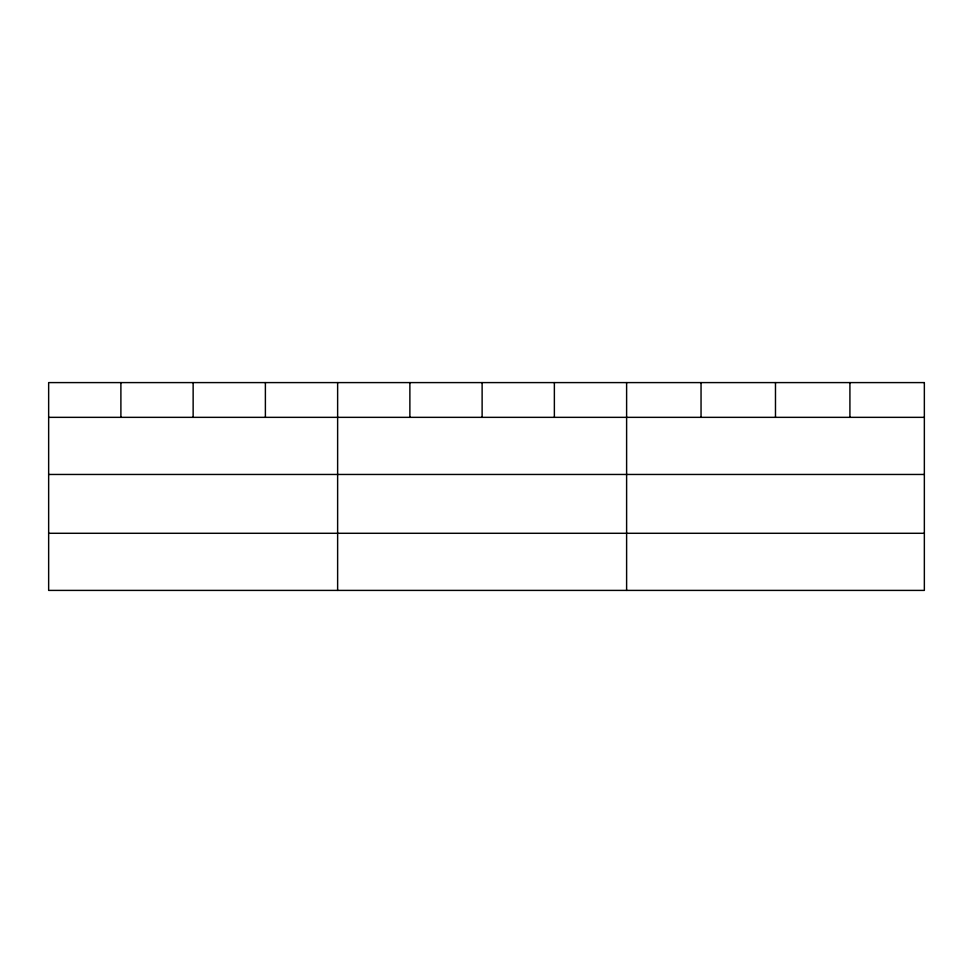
<?xml version="1.0" encoding="UTF-8"?>
<svg xmlns="http://www.w3.org/2000/svg" width="973" height="973" viewBox="0 0 973 973"><rect width="100%" height="100%" fill="white"/><g stroke="black" fill="none" stroke-linecap="round" stroke-linejoin="round"><path stroke-width="1.46" d="M48.65 417.344L924.35 417.344M48.65 474.459L924.35 474.459M48.65 533.289L924.35 533.289M849.915 382.596L849.915 417.344M775.481 382.596L775.481 417.344M701.047 382.596L701.047 417.344M626.612 382.596L626.612 590.404M554.367 382.596L554.367 417.344M482.121 382.596L482.121 417.344M409.876 382.596L409.876 417.344M337.631 382.596L337.631 590.404M265.386 382.596L265.386 417.344M193.141 382.596L193.141 417.344M120.895 382.596L120.895 417.344M924.35 382.596L48.65 382.596L48.65 590.404L924.35 590.404L924.35 382.596"/></g></svg>
